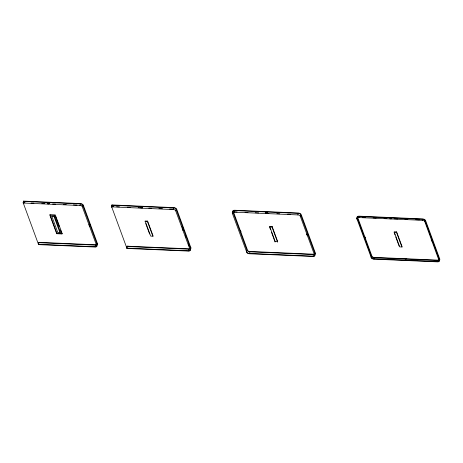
<?xml version="1.0" encoding="UTF-8"?>
<svg xmlns="http://www.w3.org/2000/svg" width="463" height="463" viewBox="0 0 463 463"><rect width="100%" height="100%" fill="white"/><g stroke="black" fill="none" stroke-linecap="round" stroke-linejoin="round"><path stroke-width="0.69" d="M38.73 242.346L38.857 242.687L95.569 245.147A2.604 1.424 13.9 0 0 97.508 243.741L83.305 205.178A2.604 1.424 13.9 0 0 80.261 203.558L23.544 201.098L23.671 201.44L80.898 203.963A2.014 1.1 13.9 0 1 82.564 204.849L96.987 244.013A2.014 1.1 13.9 0 1 95.928 244.782L38.73 242.346L38.336 243.937M111.948 204.93L111.554 206.515L126.978 248.457L188.91 251.096A2.274 1.244 13.9 0 0 190.108 250.228L190.889 247.786L176.692 209.218A2.604 1.424 13.9 0 0 173.648 207.598L111.948 204.93L112.075 205.271L174.285 208.003A2.014 1.1 13.9 0 1 175.952 208.888L190.374 248.058A2.014 1.1 13.9 0 1 189.315 248.828L127.134 246.177L126.74 247.763M23.399 203.419L23.15 202.69L23.544 201.098M23.671 201.44L23.277 203.031L80.504 205.549A2.014 1.1 13.9 0 1 82.171 206.434L96.541 245.28M47.683 203.818L48.013 202.493L47.683 203.818L48.928 203.87L49.257 202.551L48.928 203.87M96.721 246.183A2.274 1.244 13.9 0 1 95.523 247.051L38.574 244.632L38.857 242.687M50.004 214.664L49.871 215.191L56.689 233.717L61.984 233.948L62.111 233.421L55.294 214.896L50.004 214.664L56.822 233.19L56.689 233.717M59.849 232.357L54.067 216.655L54.327 215.596L51.526 215.474L57.788 232.49L60.589 232.611L54.327 215.596M79.954 205.485L80.348 203.894M82.362 206.764L82.755 205.173M83.045 206.238L83.305 205.178M89.313 225.643L89.706 224.057L88.954 224.561L89.591 226.401L89.984 224.81L89.232 225.313M38.464 244.279L95.181 246.733L95.569 245.147M96.674 244.753L96.935 243.694M97.375 244.267L97.114 245.326A2.604 1.424 13.9 0 1 95.181 246.733M112.075 205.271L111.681 206.857L173.891 209.594A2.014 1.1 13.9 0 1 175.558 210.48L189.68 248.654M112.989 206.648L113.319 205.323L112.989 206.648L111.745 206.591M126.978 248.457L127.134 246.177M141.07 207.864L141.4 206.539L141.07 207.864L142.315 207.916L142.645 206.591L142.315 207.916M152.813 236.095L147.489 221.632L147.616 221.1L145.127 220.99L150.695 236.118L153.189 236.223L147.616 221.1M173.341 209.525L173.735 207.939M175.749 210.804L176.143 209.218M182.7 229.689L183.093 228.097L182.341 228.6L182.978 230.447L183.371 228.855L182.619 229.359M126.868 248.104L188.563 250.778L188.956 249.187A2.604 1.424 13.9 0 0 190.889 247.786M190.061 248.799L190.322 247.74M314.568 255.269L315.407 253.174L301.21 214.612A2.604 1.424 13.9 0 0 298.16 212.992L234.66 210.243A2.604 1.424 13.9 0 0 232.727 211.643L232.519 213.79L232.461 213.437A2.274 1.244 13.9 0 1 232.565 213.13M233.155 212.459A2.014 1.1 13.9 0 1 233.908 212.193L234.428 212.17L234.822 210.584L298.803 213.397A2.014 1.1 13.9 0 1 300.464 214.282L314.886 253.452A2.014 1.1 13.9 0 1 313.833 254.216L249.331 251.426A2.014 1.1 13.9 0 1 247.664 250.541L233.242 211.371A2.014 1.1 13.9 0 1 234.301 210.601L234.822 210.584M232.727 211.643L246.924 250.211L246.53 251.797A2.604 1.424 13.9 0 0 249.58 253.417L313.081 256.166A2.604 1.424 13.9 0 0 315.014 254.766M246.924 250.211A2.604 1.424 13.9 0 0 249.968 251.831L249.395 253.759L248.799 253.689A2.274 1.244 13.9 0 1 246.912 252.688L232.333 213.235A2.604 1.424 13.9 0 1 232.669 212.199M272.134 226.494L277.702 241.617L277.569 242.143L272.001 227.02L272.134 226.494L269.645 226.384L275.213 241.507L275.08 242.039L271.451 232.171M234.428 212.17L297.859 214.919L298.247 213.327M314.446 254.719L300.261 216.198L300.655 214.612M307.212 235.082L307.606 233.491L306.853 233.994L307.496 235.835L307.889 234.249L307.131 234.753M313.081 256.166L313.474 254.581A2.604 1.424 13.9 0 0 315.407 253.174M314.574 254.187L314.84 253.128M357.112 217.569L371.309 256.132A2.604 1.424 13.9 0 0 374.353 257.752L437.859 260.501A2.604 1.424 13.9 0 0 439.792 259.095L425.59 220.533A2.604 1.424 13.9 0 0 422.545 218.912L359.045 216.163A2.604 1.424 13.9 0 0 357.112 217.569L357.031 219.184L356.979 218.831A2.274 1.244 13.9 0 1 357.326 218.264M357.673 217.847A2.014 1.1 13.9 0 1 358.426 217.581L358.941 217.564L359.207 216.505L423.182 219.317A2.014 1.1 13.9 0 1 424.849 220.203L439.271 259.373A2.014 1.1 13.9 0 1 438.212 260.142L373.716 257.347A2.014 1.1 13.9 0 1 372.049 256.461L357.627 217.292A2.014 1.1 13.9 0 1 358.686 216.522L359.207 216.505M371.309 256.132L371.048 257.191A2.604 1.424 13.9 0 0 374.092 258.811L437.593 261.56A2.604 1.424 13.9 0 0 439.526 260.154L439.08 260.657M374.353 257.752L373.913 259.153L373.311 259.077A2.274 1.244 13.9 0 1 371.43 258.076L356.846 218.629A2.604 1.424 13.9 0 1 357.181 217.587M401.843 246.877L396.519 232.414L396.646 231.882L394.158 231.778L399.725 246.901L402.22 247.005L396.646 231.882M358.941 217.564L422.372 220.313L422.632 219.254M439.011 260.432L424.779 221.592L425.04 220.533M437.593 261.56L437.859 260.501M438.959 260.108L439.225 259.048M265.918 212.835L265.519 213.518L265.912 211.927L265.918 212.835L267.168 212.893L267.157 211.985L266.763 213.57L267.168 212.893M24.915 201.492L24.585 202.817L23.341 202.765M431.516 240.673L432.268 240.17L432.008 241.229L431.238 239.915L431.991 239.412M39.974 242.404L38.458 242.502M63.072 243.405L62.8 243.555L64.316 243.457M128.378 246.229L126.868 246.328M390.303 218.756L390.037 218.912L390.297 217.853L390.303 218.756L391.548 218.814L391.542 217.905M405.356 258.759L405.09 258.91L406.601 258.811M23.677 202.348L24.921 202.4M48.019 203.402L49.263 203.454M112.081 206.174L113.325 206.232M141.406 207.447L142.65 207.499M31.05 203.031L33.921 203.153M41.815 203.494L44.685 203.622M52.585 203.963L55.456 204.09M63.356 204.432L66.226 204.553M73.403 204.866L76.997 205.022M116.578 206.735L119.448 206.857M127.337 207.198L130.207 207.326M138.101 207.667L140.972 207.789M148.86 208.13L151.731 208.257M158.907 208.564L162.49 208.72M169.666 209.033L173.255 209.189M237.154 211.956L234.266 211.828A2.604 1.424 13.9 0 0 233.097 211.979M245.089 212.297L247.977 212.424M255.194 212.737L258.8 212.893M266.017 213.206L268.905 213.327M276.839 213.674L279.727 213.796M287.668 214.143L290.55 214.265M362.39 217.379L365.272 217.506M373.213 217.847L376.101 217.969M384.035 218.316L386.923 218.438M394.14 218.75L397.746 218.906M404.963 219.219L407.851 219.346M415.791 219.688L419.397 219.844M51.966 216.562L54.067 216.655M145 221.522L147.489 221.632M269.512 226.916L272.001 227.02M394.03 232.304L396.519 232.414M275.213 241.507L277.702 241.617M56.822 233.19L62.111 233.421M127.261 246.519L188.956 249.187M249.968 251.831L313.474 254.581M249.395 253.759L313.428 256.485A2.274 1.244 13.9 0 0 314.522 255.929M373.913 259.153L437.94 261.879A2.274 1.244 13.9 0 0 439.138 261.01M422.372 220.313L422.922 220.376A2.014 1.1 13.9 0 1 424.588 221.262L424.779 221.592M297.859 214.919L298.409 214.982A2.014 1.1 13.9 0 1 300.07 215.868L300.261 216.198M431.238 239.915L431.73 240.471M364.63 236.495L365.4 237.808L364.908 237.253M240.245 230.574L241.015 231.888L240.523 231.332M394.268 232.964L394.997 234.938M395.72 236.906L399.112 246.113M306.847 234.307L307.345 235.661M269.755 227.57L270.479 229.544M182.028 226.372L182.775 228.398M185.269 235.163L186.016 237.195M188.505 243.96L189.251 245.992M145.723 223.496L149.595 234.018M55.404 216.082L59.305 226.673M60.52 229.978L61.984 233.948M23.15 202.69L38.574 244.632M111.554 206.515L111.803 207.25M81.789 205.665A2.604 1.424 13.9 0 1 82.304 205.994M96.287 246.108A2.014 1.1 13.9 0 1 95.957 246.275M190.496 249.372A2.604 1.424 13.9 0 1 188.563 250.778M300.585 215.804A2.604 1.424 13.9 0 1 300.817 216.198M424.206 220.492A2.604 1.424 13.9 0 1 424.716 220.822"/></g></svg>
